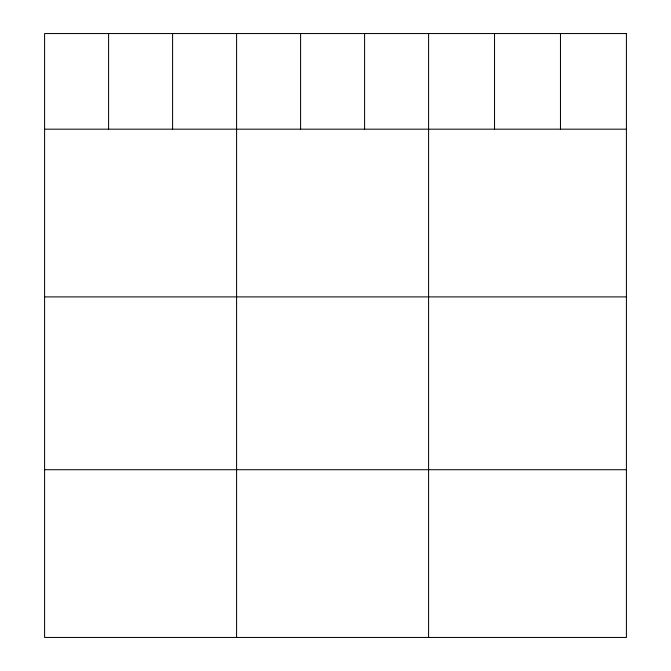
<?xml version="1.0" encoding="UTF-8"?>
<svg xmlns="http://www.w3.org/2000/svg" width="671" height="671" viewBox="0 0 671 671"><rect width="100%" height="100%" fill="white"/><g stroke="black" fill="none" stroke-linecap="round" stroke-linejoin="round"><path stroke-width="1.01" d="M44.588 129.176L626.412 129.176M44.588 296.901L626.412 296.901M44.588 469.717L626.412 469.717M560.47 33.55L560.47 129.176M494.527 33.55L494.527 129.176M428.593 33.55L428.593 637.45M364.588 33.55L364.588 129.176M300.591 33.55L300.591 129.176M236.586 33.55L236.586 637.45M172.59 33.55L172.59 129.176M108.593 33.55L108.593 129.176M626.412 33.55L44.588 33.55L44.588 637.45L626.412 637.45L626.412 33.55"/></g></svg>
